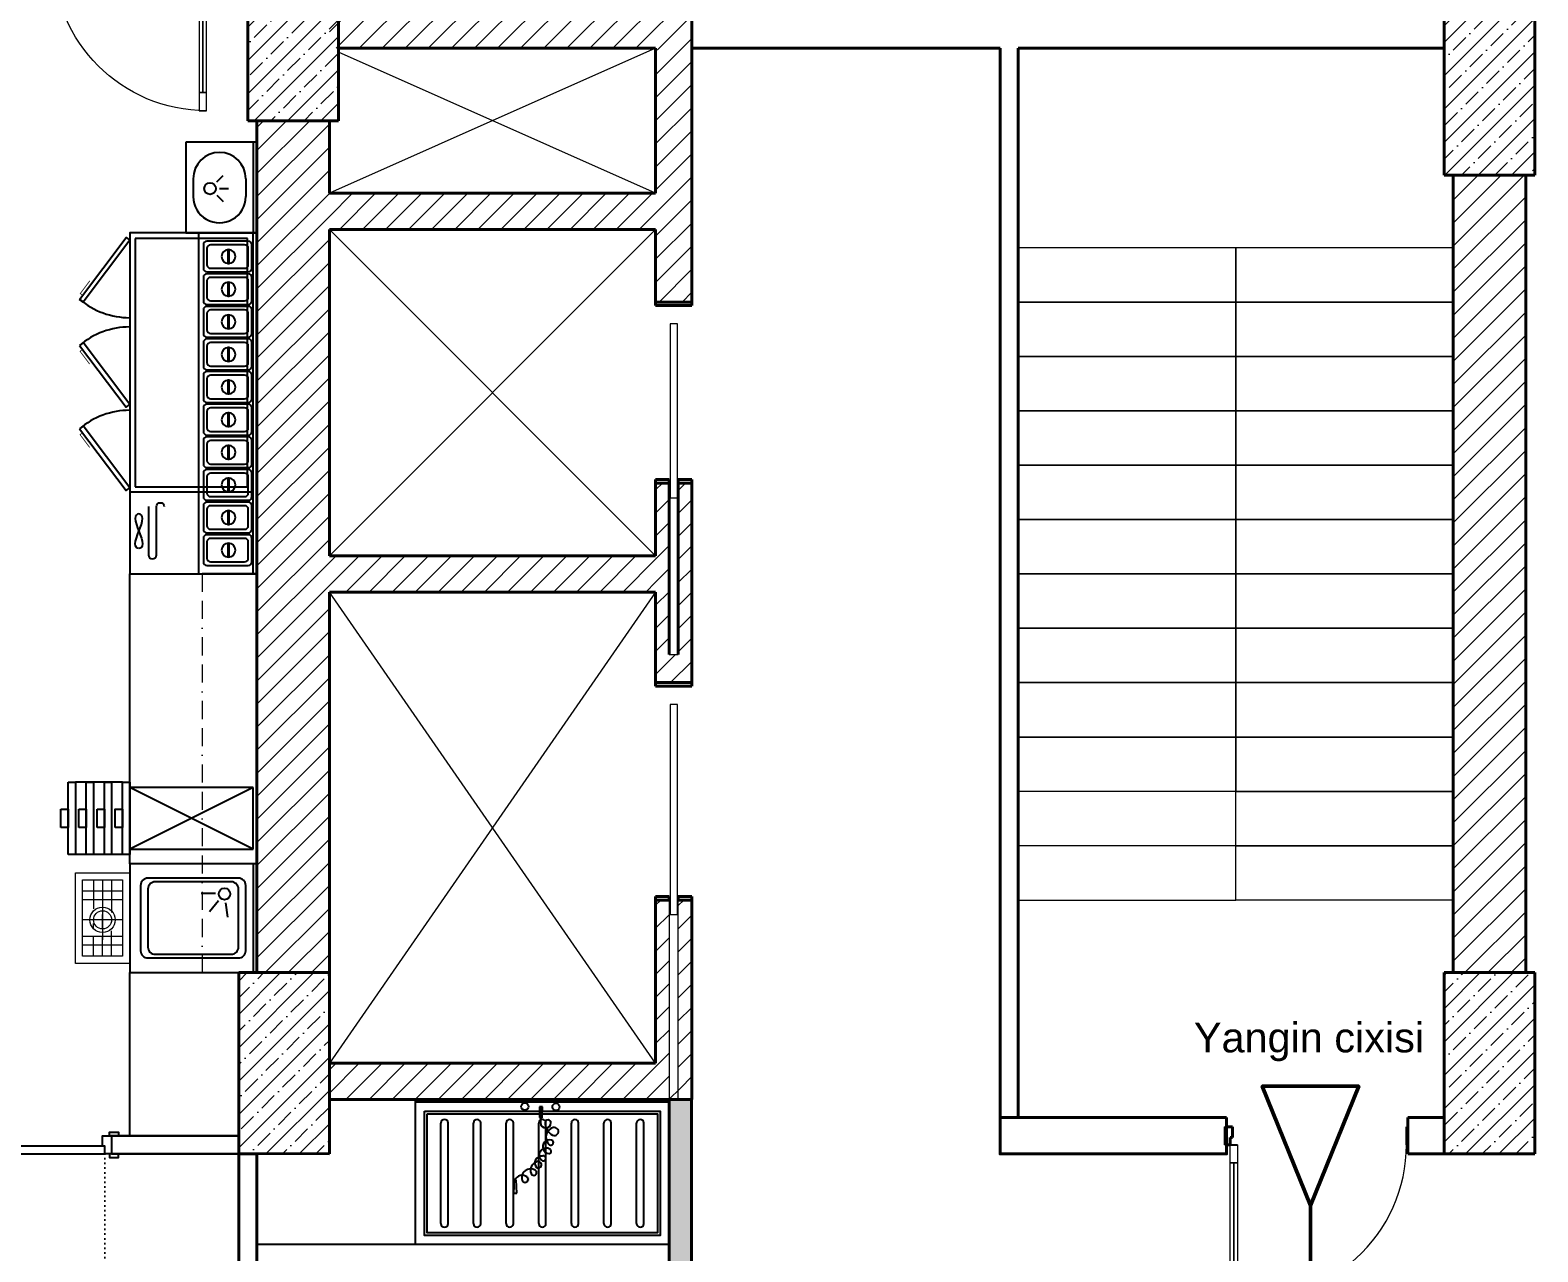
# Model space of a CAD drawing. Header units: millimetres. Extents: x 1531071 to 1560283, y -701792 to -691067.
# Drawn here: x 1555642 to 1556474, y -700274 to -699600 of the extents above; entities that cross this region are included whole.
import ezdxf
from ezdxf.enums import TextEntityAlignment as Align

# ---------------------------------------------------------------- set-up
doc = ezdxf.new("R2010")
doc.units = ezdxf.units.MM
doc.header["$LTSCALE"] = 20
doc.header["$MEASUREMENT"] = 0
for name, pattern in [('BORDER', [1.75, 0.5, -0.25, 0.5, -0.25, 0, -0.25]), ('DASHED', [19.05, 12.7, -6.35]), ('DASHED2', [9.525, 6.35, -3.175]), ('DOT2', [0.125, 0, -0.125]), ('HIDDEN2', [4.7625, 3.175, -1.5875])]:
    doc.linetypes.add(name, pattern=pattern)
for name, color, linetype, lineweight in [('-DWG_ANA_1', 7, 'BORDER', 0), ('0_Ном._пера__5', 5, 'Continuous', 0), ('BL-G', 102, 'Continuous', 0), ('GRC-Ekipman', 4, 'Continuous', 25), ('RAZMERI', 251, 'Continuous', 5), ('wall ext', 30, 'Continuous', 30), ('yerizg-a', 7, 'Continuous', 15), ('yerizg-b', 7, 'Continuous', 9), ('YRNO', 7, 'Continuous', 0)]:
    doc.layers.add(name, color=color, linetype=linetype, lineweight=lineweight)
for name, color, linetype in [('Kıtc-002 Çizgi', 7, 'Continuous'), ('Kıtc-003 Kapı', 3, 'Continuous'), ('set altı dolap', 92, 'Continuous'), ('SOŞUK ODA PANELİ', 4, 'Continuous')]:
    doc.layers.add(name, color=color, linetype=linetype)
for name, color, linetype, lineweight, true_color in [('Двери ArchiCAD_Ном._пера__23', 7, 'Continuous', 40, 0xff6600), ('Двери ArchiCAD_Ном._пера__3', 7, 'Continuous', 20, 0xff6600), ('Двери ArchiCAD_Ном._пера__47', 7, 'Continuous', 25, 0x373737), ('Конструктив - Колонны_Ном._пера__202', 7, 'Continuous', 0, 0x38637a), ('Конструктив - Колонны_Ном._пера__28', 7, 'Continuous', 40, 0xffe4e1), ('Конструктив - Перегородки_Ном._пера__3', 7, 'Continuous', 20, 0xff6600), ('Конструктив - Перегородки_Ном._пера__47', 7, 'Continuous', 25, 0x373737), ('Окна ArchiCAD_Ном._пера__3', 7, 'Continuous', 20, 0xff6600)]:
    doc.layers.add(name, color=color, linetype=linetype, lineweight=lineweight, true_color=true_color)
doc.styles.add('Romans', font='romans.shx')
doc.styles.add('СГЕНЕРИР_СТИЛЬ_1', font='arial.ttf')
pattern_1 = [(45, (1547823.123, -706312.456), (-6.363961, 6.363961), [])]
pattern_2 = [(45, (1547823.123, -706312.456), (-9.192388, 9.192388), []), (45, (1547818.527, -706307.86), (-9.192388, 9.192388), [9.75, -3.25, 0, -3.25])]

# ---------------------------------------------------------------- blocks, each defined once
blk = doc.blocks.new('wrrwerw')
at = {"layer": 'wall ext', "color": 0, "lineweight": -3, "ltscale": 0.5}
for points in [[(1482471, -827924.3), (1482471, -827824.3)], [(1483431, -827824.3), (1483471, -827824.3), (1483471, -827824.3), (1483471, -827924.3), (1483403, -827924.3)], [(1483431, -827824.3), (1483471, -827824.3), (1483471, -827924.3), (1483403, -827924.3)]]:
    blk.add_lwpolyline(points, dxfattribs=at)
at = {"layer": 'Двери ArchiCAD_Ном._пера__23', "linetype": 'Continuous'}
for p, q in [((1483431, -827884.3), (1483431, -827824.3)), ((1483431, -827824.3), (1483471, -827824.3)), ((1483471, -827824.3), (1483471, -827924.3)), ((1483443, -827884.3), (1483431, -827884.3)), ((1483443, -827924.3), (1483443, -827884.3)), ((1483471, -827924.3), (1483443, -827924.3))]:
    blk.add_line(p, q, dxfattribs=at)
at = {"layer": 'Двери ArchiCAD_Ном._пера__3', "linetype": 'Continuous'}
for p, q in [((1483403, -827924.3), (1483403, -828024.3)), ((1483443, -827924.3), (1483403, -827924.3)), ((1483443, -828024.3), (1483443, -827924.3)), ((1483403, -828024.3), (1483403, -828668.3)), ((1483423, -828024.3), (1483403, -828024.3)), ((1483403, -828024.3), (1483443, -828024.3)), ((1483423, -828024.3), (1483423, -828668.3)), ((1483443, -828024.3), (1483423, -828024.3)), ((1483423, -828668.3), (1483423, -828024.3)), ((1483423, -828668.3), (1483423, -828024.3)), ((1483443, -828668.3), (1483443, -828024.3)), ((1483403, -828668.3), (1483423, -828668.3)), ((1483443, -828668.3), (1483403, -828668.3)), ((1483403, -828668.3), (1483403, -828768.3)), ((1483423, -828668.3), (1483443, -828668.3)), ((1483443, -828768.3), (1483443, -828668.3)), ((1483403, -828768.3), (1483443, -828768.3))]:
    blk.add_line(p, q, dxfattribs=at)
at = {"layer": 'Двери ArchiCAD_Ном._пера__3', "linetype": 'Continuous', "extrusion": (0, 0, -1)}
blk.add_ellipse((1483315, -827924.3), major_axis=(596.8, 596.8), ratio=1, start_param=2.252304, end_param=3.926991, dxfattribs=at)
at = {"layer": 'Двери ArchiCAD_Ном._пера__47', "linetype": 'Continuous'}
blk.add_line((1483471, -827924.3), (1483471, -827824.3), dxfattribs=at)
blk = doc.blocks.new('Однопольная дверь 17')
at = {"layer": 'Двери ArchiCAD_Ном._пера__23', "linetype": 'Continuous'}
for p, q in [((-422, 0), (-450, 0)), ((-450, 0), (-450, -100)), ((-422, -40), (-422, 0)), ((450, 0), (422, 0)), ((422, 0), (422, -40)), ((450, -100), (450, 0)), ((-410, -40), (-422, -40)), ((-410, -100), (-410, -40)), ((422, -40), (410, -40)), ((410, -40), (410, -100)), ((-450, -100), (-410, -100)), ((410, -100), (450, -100))]:
    blk.add_line(p, q, dxfattribs=at)
at = {"layer": 'Двери ArchiCAD_Ном._пера__3', "linetype": 'Continuous'}
for p, q in [((382, 744), (382, 844)), ((382, 844), (422, 844)), ((422, 844), (422, 744)), ((382, 744), (402, 744)), ((382, 100), (382, 744)), ((422, 744), (382, 744)), ((402, 744), (422, 744)), ((402, 100), (402, 744)), ((402, 744), (402, 100)), ((402, 744), (402, 100)), ((422, 744), (422, 100)), ((402, 100), (382, 100)), ((382, 0), (382, 100)), ((382, 100), (422, 100)), ((422, 100), (402, 100)), ((422, 100), (422, 0)), ((422, 0), (382, 0))]:
    blk.add_line(p, q, dxfattribs=at)
blk.add_arc((422, 0), 844, 90, 180, dxfattribs=at)
at = {"layer": 'Двери ArchiCAD_Ном._пера__47', "linetype": 'Continuous'}
for p, q in [((-450, 0), (-450, -100)), ((450, 0), (450, -100))]:
    blk.add_line(p, q, dxfattribs=at)
blk = doc.blocks.new('A$C72F735DC')
at = {"layer": 'Kıtc-002 Çizgi'}
for p, q in [((188, 95.82), (0, 95.82)), ((155.17, 33.58), (155, 32.84)), ((155.66, 34.22), (155.17, 33.58)), ((156.47, 34.67), (155.66, 34.22)), ((157.62, 34.85), (156.47, 34.67)), ((159.07, 34.67), (157.62, 34.85)), ((160.78, 34.22), (159.07, 34.67)), ((162.64, 33.58), (160.78, 34.22)), ((164.59, 32.84), (162.64, 33.58)), ((164.59, 32.84), (166.54, 33.58)), ((166.54, 33.58), (168.4, 34.22)), ((168.4, 34.22), (170.1, 34.67)), ((170.1, 34.67), (171.56, 34.85)), ((171.56, 34.85), (172.7, 34.67)), ((172.7, 34.67), (173.52, 34.22)), ((173.52, 34.22), (174.01, 33.58)), ((174.01, 33.58), (174.17, 32.84)), ((155, 32.84), (155.17, 32.11)), ((155.17, 32.11), (155.66, 31.47)), ((155.66, 31.47), (156.47, 31.01)), ((156.47, 31.01), (157.62, 30.84)), ((157.62, 30.84), (159.07, 31.01)), ((159.07, 31.01), (160.78, 31.47)), ((160.78, 31.47), (162.64, 32.11)), ((162.64, 32.11), (164.59, 32.84)), ((166.54, 32.11), (164.59, 32.84)), ((168.4, 31.47), (166.54, 32.11)), ((170.1, 31.01), (168.4, 31.47)), ((171.56, 30.84), (170.1, 31.01)), ((172.7, 31.01), (171.56, 30.84)), ((173.52, 31.47), (172.7, 31.01)), ((174.01, 32.11), (173.52, 31.47)), ((174.17, 32.84), (174.01, 32.11))]:
    blk.add_line(p, q, dxfattribs=at)
for points in [[(188, 27.82), (188, 97.82), (0, 97.82), (0, 27.82)], [(36.69, 0.15), (2.46, 25.76), (4, 27.82), (38.23, 2.2)], [(62.06, 0), (96.17, 25.77), (94.62, 27.82), (60.51, 2.05)], [(108.04, 0), (142.15, 25.77), (140.6, 27.82), (106.49, 2.05)]]:
    blk.add_lwpolyline(points, close=True, dxfattribs=at)
at = {"layer": 'Kıtc-002 Çizgi', "linetype": 'DASHED'}
blk.add_lwpolyline([(140, 92.82), (3, 92.82), (3, 30.82), (140, 30.82)], close=True, dxfattribs=at)
at = {"layer": 'Kıtc-002 Çizgi'}
blk.add_lwpolyline([(143, 95.82), (143, 27.82)], dxfattribs=at)
for points in [[(177.67, 42.5), (151, 42.5, -1), (151, 46.84)], [(151, 38.15), (177.67, 38.15, 1), (177.67, 42.5)]]:
    blk.add_lwpolyline(points, format="xyb", dxfattribs=at)
at = {"layer": 'Kıtc-002 Çizgi', "const_width": 0.427}
for points in [[(34.44, 1.84), (33.45, 0.51), (27.79, 4.74), (26.35, 5.83)], [(64.3, 1.7), (65.3, 0.38), (70.93, 4.63), (72.38, 5.72)], [(110.28, 1.7), (111.28, 0.38), (116.91, 4.63), (118.36, 5.72)]]:
    blk.add_lwpolyline(points, dxfattribs=at)
at = {"layer": 'Kıtc-002 Çizgi'}
for centre, start, end in [((4, 27.82), 319.75503, 0), ((94.62, 27.82), 180, 220.50921), ((140.6, 27.82), 180, 220.50921)]:
    blk.add_arc(centre, 42.75, start, end, dxfattribs=at)
blk = doc.blocks.new('A$C01E77913')
at = {"layer": 'Kıtc-002 Çizgi'}
for points in [[(2, 26.8), (15, 26.8, -0.414214), (17, 24.8), (17, 2, -0.414214), (15, 0), (2, 0, -0.414214), (0, 2), (0, 24.8, -0.414214)], [(4, 24.8), (13, 24.8, -0.414214), (15, 22.8), (15, 4, -0.414214), (13, 2), (4, 2, -0.414214), (2, 4), (2, 22.8, -0.414214)]]:
    blk.add_lwpolyline(points, format="xyb", close=True, dxfattribs=at)
blk.add_lwpolyline([(4.71, 14.27), (12.21, 14.27), (12.21, 13.52), (4.71, 13.52)], close=True, dxfattribs=at)
blk.add_circle((8.46, 13.87), 3.82, dxfattribs=at)
blk = doc.blocks.new('A$C65911684')
at = {"layer": 'Kıtc-002 Çizgi'}
blk.add_lwpolyline([(188.01, 32), (0, 32), (0, 0), (188.01, 0)], close=True, dxfattribs=at)
at = {"layer": 'Kıtc-002 Çizgi', "xscale": -1}
for p in [(21.5, 2.6), (39.5, 2.6), (57.5, 2.6), (75.5, 2.6), (93.5, 2.6), (111.5, 2.6), (129.5, 2.6), (147.5, 2.6), (165.5, 2.6), (183.5, 2.6)]:
    blk.add_blockref('A$C01E77913', p, dxfattribs=at)
blk = doc.blocks.new('A$C16284146')
at = {"layer": 'Kıtc-002 Çizgi'}
for p, q in [((21.66, 52.76), (29.47, 53.87)), ((16.52, 47.29), (16.52, 39.4)), ((20.43, 48.95), (26.53, 43.94))]:
    blk.add_line(p, q, dxfattribs=at)
for points in [[(0, 0), (60, 0), (60, 70), (0, 70)], [(0, 68), (60, 68), (60, 70), (0, 70)]]:
    blk.add_lwpolyline(points, close=True, dxfattribs=at)
for points in [[(12, 6), (48, 6, 0.414214), (52, 10), (52, 60, 0.414214), (48, 64), (12, 64, 0.414214), (8, 60), (8, 10, 0.414214)], [(14, 10), (46, 10, 0.414214), (50, 14), (50, 56, 0.414214), (46, 60), (14, 60, 0.414214), (10, 56), (10, 14, 0.414214)]]:
    blk.add_lwpolyline(points, format="xyb", close=True, dxfattribs=at)
blk.add_circle((16.71, 52.26), 3.19, dxfattribs=at)
blk = doc.blocks.new('A$C098E0CC9')
at = {"layer": 'Kıtc-002 Çizgi', "color": 254, "linetype": 'DASHED'}
for p, q in [((8, 76), (42, 8)), ((42, 76), (8, 8))]:
    blk.add_line(p, q, dxfattribs=at)
at = {"layer": 'Kıtc-002 Çizgi'}
for points in [[(0, 8), (160, 8), (160, 78), (0, 78)], [(5, 4), (45, 4), (45, 8), (5, 8)], [(20, 0), (30, 0), (30, 4), (20, 4)]]:
    blk.add_lwpolyline(points, close=True, dxfattribs=at)
at = {"layer": 'Kıtc-002 Çizgi', "color": 254, "linetype": 'DASHED'}
blk.add_lwpolyline([(42, 8), (8, 8), (8, 76), (42, 76)], close=True, dxfattribs=at)
blk = doc.blocks.new('A$C27851754')
at = {"layer": 'Kıtc-002 Çizgi', "linetype": 'HIDDEN2'}
for p, q in [((5, 34), (5, 8)), ((45, 34), (45, 8))]:
    blk.add_line(p, q, dxfattribs=at)
for points in [[(5, 34), (45, 34), (45, 38), (5, 38)], [(20, 30), (30, 30), (30, 34), (20, 34)], [(5, 24), (45, 24), (45, 28), (5, 28)], [(5, 14), (45, 14), (45, 18), (5, 18)], [(20, 20), (30, 20), (30, 24), (20, 24)], [(20, 10), (30, 10), (30, 14), (20, 14)], [(5, 4), (45, 4), (45, 8), (5, 8)], [(20, 0), (30, 0), (30, 4), (20, 4)]]:
    blk.add_lwpolyline(points, close=True, dxfattribs=at)
at = {"layer": 'set altı dolap'}
blk.add_blockref('A$C098E0CC9', (0, 30), dxfattribs=at)
blk = doc.blocks.new('KAPI100')
at = {"layer": 'Kıtc-003 Kapı', "linetype": 'DOT2'}
blk.add_line((1537635.34, -695912.91, 0), (1537635.34, -695820.31, 0), dxfattribs=at)
at = {"layer": 'Kıtc-003 Kapı', "elevation": 0}
for points in [[(1537627.84, -695912.91), (1537632.84, -695912.91), (1537632.84, -695910.91), (1537627.84, -695910.91)], [(1537635.34, -695917.11), (1537727.94, -695917.11), (1537727.94, -695912.91), (1537635.34, -695912.91)], [(1537735.44, -695912.91), (1537730.44, -695912.91), (1537730.44, -695910.91), (1537735.44, -695910.91)], [(1537627.84, -695922.91), (1537632.84, -695922.91), (1537632.84, -695924.91), (1537627.84, -695924.91)], [(1537735.44, -695922.91), (1537730.44, -695922.91), (1537730.44, -695924.91), (1537735.44, -695924.91)]]:
    blk.add_lwpolyline(points, close=True, dxfattribs=at)
for points in [[(1537631.64, -695912.91), (1537635.34, -695912.91), (1537635.34, -695917.11), (1537636.64, -695917.11), (1537636.64, -695922.91), (1537631.64, -695922.91), (1537631.64, -695912.91)], [(1537731.64, -695912.91), (1537727.94, -695912.91), (1537727.94, -695917.11), (1537726.64, -695917.11), (1537726.64, -695922.91), (1537731.64, -695922.91), (1537731.64, -695912.91)]]:
    blk.add_lwpolyline(points, dxfattribs=at)
at = {"layer": 'Kıtc-003 Kapı', "linetype": 'DOT2'}
blk.add_arc((1537635.34, -695912.91, 0), 92.6, 360, 90, dxfattribs=at)
blk = doc.blocks.new('Y-SIFON')
at = {"layer": 'yerizg-a', "color": 0, "linetype": 'Continuous'}
blk.add_circle((0, 0), 7, dxfattribs=at)
at = {"layer": 'yerizg-b', "color": 0, "linetype": 'DASHED2'}
for points in [[(0, 11), (0, -11)], [(-11, 0), (11, 0)]]:
    blk.add_lwpolyline(points, dxfattribs=at)
blk = doc.blocks.new('50')
at = {"layer": 'BL-G', "linetype": 'Continuous', "ltscale": 5}
for p, q in [((1558162.75, -697475.88), (1558162.75, -697453.88)), ((1558167.75, -697453.88), (1558167.75, -697475.88)), ((1558187.75, -697475.88), (1558187.75, -697453.88)), ((1558192.75, -697453.88), (1558192.75, -697475.88)), ((1558156.75, -697459.88), (1558167.75, -697459.88)), ((1558171.85, -697459.88), (1558174.75, -697459.88)), ((1558198.75, -697459.88), (1558182.75, -697459.88)), ((1558156.75, -697464.88), (1558167.75, -697464.88)), ((1558156.75, -697469.88), (1558170.75, -697469.88)), ((1558171.75, -697464.88), (1558179.75, -697464.88)), ((1558198.75, -697464.88), (1558175.75, -697464.88)), ((1558198.75, -697469.88), (1558180.75, -697469.88))]:
    blk.add_line(p, q, dxfattribs=at)
for points in [[(1558202.75, -697479.88), (1558152.75, -697479.88), (1558152.75, -697449.88), (1558202.75, -697449.88)], [(1558198.75, -697475.88), (1558156.75, -697475.88), (1558156.75, -697453.88), (1558198.75, -697453.88)]]:
    blk.add_lwpolyline(points, close=True, dxfattribs=at)
blk.add_circle((1558176.75, -697464.88), 5, dxfattribs=at)
at = {"layer": 'BL-G', "linetype": 'Continuous', "ltscale": 5, "rotation": 180}
blk.add_blockref('Y-SIFON', (1558176.75, -697464.88), dxfattribs=at)
at = {"layer": 'YRNO', "linetype": 'Continuous', "style": 'Romans', "width": 0.8}
blk.add_attdef('YRNO', text='', height=10, rotation=180, dxfattribs=at).set_placement((1558169.75, -697439.88), align=Align.MIDDLE)
blk = doc.blocks.new('K.Y.EVY.SPREY Ü.140-80')
h = blk.add_hatch(color=149)
h.paths.add_polyline_path([(58.7, -41.8, -0.025454), (58.86, -41.28, 0.278063), (54.82, -44.18), (55.28, -44.38, -0.265675)])
h.paths.add_polyline_path([(59.4, -41.27, 0.028094), (58.86, -41.28, 0.025454), (58.7, -41.8, -0.030609), (59.22, -41.77, -0.027259)])
h.paths.add_polyline_path([(59.4, -41.27, 0.027259), (59.22, -41.77, -0.171751), (61.94, -42.72), (61.94, -42.72), (61.94, -42.72, -1.347305), (59.26, -44.55, -0.147228), (59.22, -41.77, 0.030609), (58.7, -41.8, 0.138731), (58.79, -44.7, 1.347306), (62.25, -42.33, 0.162476)])
h.paths.add_polyline_path([(66.5, -39.04), (66.77, -38.62, 0.483116), (58.86, -41.28, -0.028094), (59.4, -41.27, -0.470681)])
at = {"color": 149}
for p, q in [((68.44, -4.12), (68.39, -10.03)), ((68.44, -4.12), (68.39, -10.03)), ((70, -4.14), (68.44, -4.12)), ((70, -4.14), (68.44, -4.12)), ((69.1, -4.14), (69.01, -12.78)), ((69.94, -10.05), (70, -4.14)), ((69.94, -10.05), (70, -4.14)), ((68.39, -10.03), (69.94, -10.05)), ((68.39, -10.03), (69.94, -10.05)), ((54.51, -44.38), (54.04, -51.68)), ((54.51, -44.38), (54.04, -51.68)), ((55.58, -44.39), (54.51, -44.38)), ((55.58, -44.39), (54.51, -44.38)), ((55.9, -51.7), (55.58, -44.39)), ((55.9, -51.7), (55.58, -44.39)), ((54.04, -51.68), (55.9, -51.7))]:
    blk.add_line(p, q, dxfattribs=at)
at = {"color": 251}
for p, q in [((14, -68.5), (14, -13)), ((18, -68.5), (18, -13)), ((32, -68.5), (32, -13)), ((36, -68.5), (36, -13)), ((50, -68.5), (50, -13)), ((54, -68.5), (54, -13)), ((68, -68.5), (68, -13)), ((72, -68.5), (72, -13)), ((86, -68.5), (86, -13)), ((90, -68.5), (90, -13)), ((104, -68.5), (104, -13)), ((108, -68.5), (108, -13)), ((122, -68.5), (122, -13)), ((126, -68.5), (126, -13))]:
    blk.add_line(p, q, dxfattribs=at)
for points in [[(0, 0), (140, 0), (140, -1.5), (0, -1.5)], [(0, 0), (140, 0), (140, -80), (0, -80)], [(5, -6.5), (135, -6.5), (135, -75), (5, -75)], [(6.5, -8), (133.5, -8), (133.5, -73.5), (6.5, -73.5)]]:
    blk.add_lwpolyline(points, close=True)
at = {"color": 149}
for centre in [(60.36, -3.92), (77.51, -4.09)]:
    blk.add_circle(centre, 1.99, dxfattribs=at)
at = {"color": 251}
for centre, start, end in [((16, -13), 0, 180), ((34, -13), 0, 180), ((52, -13), 0, 180), ((70, -13), 0, 180), ((88, -13), 0, 180), ((106, -13), 0, 180), ((124, -13), 0, 180), ((16, -68.5), 180, 0), ((34, -68.5), 180, 0), ((52, -68.5), 180, 0), ((70, -68.5), 180, 0), ((88, -68.5), 180, 0), ((106, -68.5), 180, 0), ((124, -68.5), 180, 0)]:
    blk.add_arc(centre, 2, start, end, dxfattribs=at)
at = {"color": 149}
for centre, radius, start, end in [((71.87, -12.81), 2.86, 179.43001, 359.43001), ((73.13, -12.82), 1.6, 359.43001, 179.43001), ((79.17, -12.88), 7.64, 179.43001, 242.03458), ((77.53, -20.83), 5.53, 105.76632, 225.7833), ((76.64, -17.65), 2.23, 242.03458, 105.76632), ((74.04, -26.08), 3.8, 74.94983, 261.67628), ((74.66, -23.77), 1.41, 225.7833, 74.94983), ((69.63, -35.02), 3.77, 86.01564, 220.67721), ((72.11, -30.62), 3.83, 52.40892, 229.11119), ((70.5, -32.49), 1.37, 229.11119, 116.32433), ((73.68, -28.59), 1.26, 261.67628, 52.40892), ((63.46, -43.12), 4.83, 57.01034, 197.57947), ((68.46, -39.14), 4.98, 103.11986, 200.77428), ((65.25, -40.36), 1.54, 200.77428, 57.01034), ((67.73, -36.01), 1.76, 236.80878, 103.11986), ((58.83, -46.11), 4.31, 51.245, 156.7533), ((60.47, -44.07), 1.7, 197.57947, 51.245)]:
    blk.add_arc(centre, radius, start, end, dxfattribs=at)
blk.add_solid([(69.94, -10.05), (68.39, -10.03), (70, -4.14), (68.44, -4.12)], dxfattribs=at)
blk = doc.blocks.new('A$C23AD12AD')
at = {"layer": 'Kıtc-002 Çizgi'}
for p, q in [((0, 39), (50, 39)), ((0, 37), (50, 37)), ((20.08, 33), (29.92, 33)), ((21.86, 16.96), (18.33, 20.5)), ((25.53, 18.48), (25.53, 23.48)), ((29.2, 16.96), (32.74, 20.5)), ((0, 0), (50, 0)), ((20.08, 4), (29.92, 4))]:
    blk.add_line(p, q, dxfattribs=at)
blk.add_lwpolyline([(0, 0), (50, 0), (50, 39), (0, 39)], close=True, dxfattribs=at)
blk.add_circle((25.53, 13.29), 3.19, dxfattribs=at)
for centre, start, end in [((20.08, 18.5), 90, 270), ((29.92, 18.5), 270, 90)]:
    blk.add_arc(centre, 14.5, start, end, dxfattribs=at)

msp = doc.modelspace()

# ---------------------------------------------------------------- hatches: boundary and pattern name
at = {"lineweight": 30, "ltscale": 0.5}
h = msp.add_hatch(dxfattribs=at)
h.set_pattern_fill('ANSI36', color=0, style=0)
h.set_pattern_definition([(45, (1555810.36304, -700568.10244), (0.066291261, 0.243067956), [0.3125, -0.0625, 0, -0.0625])])
h.paths.add_polyline_path([(1555994.5, -700557.88), (1554699.71, -700557.61), (1555742, -700581.54), (1556007, -700583.72), (1556007.08, -700190.21), (1555994.58, -700190.21)])
at = {"layer": 'Конструктив - Колонны_Ном._пера__202', "linetype": 'Continuous'}
h = msp.add_hatch(dxfattribs=at)
h.set_pattern_fill('ЖЕЛЕЗОБЕТОН__ГОСТ_', color=1, scale=0.1, style=0, pattern_type=2)
h.set_pattern_definition([(45, (1547828.123, -706282.456), (-9.192388, 9.192388), []), (45, (1547823.527, -706277.86), (-9.192388, 9.192388), [9.75, -3.25, 0, -3.25])])
h.paths.add_polyline_path([(1555762.21, -699650.21), (1555812.21, -699650.21), (1555812.21, -699540.21), (1555762.21, -699540.21)])
h = msp.add_hatch(dxfattribs=at)
h.set_pattern_fill('БЛОКИ_ЭФФЕКТИВНЫЕ', color=1, scale=0.1, style=0, pattern_type=2)
h.set_pattern_definition(pattern_1)
h.paths.add_polyline_path([(1556007.21, -699580.21), (1555807.21, -699580.21), (1555807.21, -699610.21), (1556007.21, -699610.21)])
h = msp.add_hatch(dxfattribs=at)
h.set_pattern_fill('ЖЕЛЕЗОБЕТОН__ГОСТ_', color=1, scale=0.1, style=0, pattern_type=2)
h.set_pattern_definition(pattern_2)
h.paths.add_polyline_path([(1556422.21, -699680.21), (1556472.21, -699680.21), (1556472.21, -699580.21), (1556422.21, -699580.21)])
h = msp.add_hatch(dxfattribs=at)
h.set_pattern_fill('БЛОКИ_ЭФФЕКТИВНЫЕ', color=1, scale=0.1, style=0, pattern_type=2)
h.set_pattern_definition(pattern_1)
h.paths.add_polyline_path([(1556007.21, -699610.21), (1555987.21, -699610.21), (1555987.21, -699750.21), (1556007.21, -699750.21)])
h = msp.add_hatch(dxfattribs=at)
h.set_pattern_fill('БЛОКИ_ЭФФЕКТИВНЫЕ', color=1, scale=0.1, style=0, pattern_type=2)
h.set_pattern_definition(pattern_1)
h.paths.add_polyline_path([(1555807.21, -699650.21), (1555767.21, -699650.21), (1555767.21, -700120.21), (1555807.21, -700120.21)])
h = msp.add_hatch(dxfattribs=at)
h.set_pattern_fill('БЛОКИ_ЭФФЕКТИВНЫЕ', color=1, scale=0.1, style=0, pattern_type=2)
h.set_pattern_definition(pattern_1)
h.paths.add_polyline_path([(1556427.21, -699680.21), (1556427.21, -700120.21), (1556467.21, -700120.21), (1556467.21, -699680.21)])
h = msp.add_hatch(dxfattribs=at)
h.set_pattern_fill('БЛОКИ_ЭФФЕКТИВНЫЕ', color=1, scale=0.1, style=0, pattern_type=2)
h.set_pattern_definition(pattern_1)
h.paths.add_polyline_path([(1555987.21, -699690.21), (1555807.21, -699690.21), (1555807.21, -699710.21), (1555987.21, -699710.21)])
h = msp.add_hatch(dxfattribs=at)
h.set_pattern_fill('БЛОКИ_ЭФФЕКТИВНЫЕ', color=1, scale=0.1, style=0, pattern_type=2)
h.set_pattern_definition(pattern_1)
h.paths.add_polyline_path([(1555987.21, -699960.21), (1556007.21, -699960.21), (1556007.21, -699850.21), (1555999.71, -699850.21), (1555999.71, -699944.71), (1555994.71, -699944.71), (1555994.71, -699850.21), (1555987.21, -699850.21)])
h = msp.add_hatch(dxfattribs=at)
h.set_pattern_fill('БЛОКИ_ЭФФЕКТИВНЫЕ', color=1, scale=0.1, style=0, pattern_type=2)
h.set_pattern_definition(pattern_1)
h.paths.add_polyline_path([(1555987.21, -699890.21), (1555807.21, -699890.21), (1555807.21, -699910.21), (1555987.21, -699910.21)])
h = msp.add_hatch(dxfattribs=at)
h.set_pattern_fill('БЛОКИ_ЭФФЕКТИВНЫЕ', color=1, scale=0.1, style=0, pattern_type=2)
h.set_pattern_definition(pattern_1)
h.paths.add_polyline_path([(1555994.71, -700080.21), (1555987.21, -700080.21), (1555987.21, -700170.21), (1555994.71, -700177.71)])
h = msp.add_hatch(dxfattribs=at)
h.set_pattern_fill('БЛОКИ_ЭФФЕКТИВНЫЕ', color=1, scale=0.1, style=0, pattern_type=2)
h.set_pattern_definition(pattern_1)
h.paths.add_polyline_path([(1556007.21, -700080.21), (1555999.71, -700080.21), (1555999.71, -700182.71), (1556007.21, -700190.21)])
h = msp.add_hatch(dxfattribs=at)
h.set_pattern_fill('ЖЕЛЕЗОБЕТОН__ГОСТ_', color=1, scale=0.1, style=0, pattern_type=2)
h.set_pattern_definition(pattern_2)
h.paths.add_polyline_path([(1555757.21, -700220.21), (1555807.21, -700220.21), (1555807.21, -700120.21), (1555757.21, -700120.21)])
h = msp.add_hatch(dxfattribs=at)
h.set_pattern_fill('ЖЕЛЕЗОБЕТОН__ГОСТ_', color=1, scale=0.1, style=0, pattern_type=2)
h.set_pattern_definition(pattern_2)
h.paths.add_polyline_path([(1556422.21, -700220.21), (1556472.21, -700220.21), (1556472.21, -700120.21), (1556422.21, -700120.21)])
h = msp.add_hatch(dxfattribs=at)
h.set_pattern_fill('БЛОКИ_ЭФФЕКТИВНЫЕ', color=1, scale=0.1, style=0, pattern_type=2)
h.set_pattern_definition(pattern_1)
h.paths.add_polyline_path([(1555807.21, -700190.21), (1556007.21, -700190.21), (1555987.21, -700170.21), (1555807.21, -700170.21)])

# ---------------------------------------------------------------- linework, layer by layer
at = {"layer": '-DWG_ANA_1', "color": 0}
msp.add_line((1555737.08, -699900.1), (1555737.08, -700120.1), dxfattribs=at)
at = {"layer": '0_Ном._пера__5', "color": 0, "linetype": 'Continuous'}
for p, q in [((1555987.21, -699610.21), (1555807.21, -699690.21)), ((1555987.21, -699690.21), (1555812.21, -699612.43)), ((1555987.21, -699710.21), (1555807.21, -699890.21)), ((1555987.21, -699890.21), (1555807.21, -699710.21)), ((1556187.21, -699720.21), (1556307.21, -699720.21)), ((1556187.21, -699720.21), (1556427.21, -699720.21)), ((1556307.21, -699720.21), (1556307.21, -699750.21)), ((1556307.21, -699750.21), (1556307.21, -699720.21)), ((1556307.21, -699720.21), (1556427.21, -699720.21)), ((1556187.21, -699750.21), (1556307.21, -699750.21)), ((1556307.21, -699750.21), (1556187.21, -699750.21)), ((1556307.21, -699750.21), (1556307.21, -699780.21)), ((1556307.21, -699780.21), (1556307.21, -699750.21)), ((1556307.21, -699750.21), (1556427.21, -699750.21)), ((1556427.21, -699750.21), (1556307.21, -699750.21)), ((1556187.21, -699780.21), (1556307.21, -699780.21)), ((1556307.21, -699780.21), (1556187.21, -699780.21)), ((1556307.21, -699780.21), (1556307.21, -699810.21)), ((1556307.21, -699810.21), (1556307.21, -699780.21)), ((1556307.21, -699780.21), (1556427.21, -699780.21)), ((1556427.21, -699780.21), (1556307.21, -699780.21)), ((1556187.21, -699810.21), (1556307.21, -699810.21)), ((1556307.21, -699810.21), (1556187.21, -699810.21)), ((1556307.21, -699810.21), (1556307.21, -699840.21)), ((1556307.21, -699840.21), (1556307.21, -699810.21)), ((1556307.21, -699810.21), (1556427.21, -699810.21)), ((1556427.21, -699810.21), (1556307.21, -699810.21)), ((1556187.21, -699840.21), (1556307.21, -699840.21)), ((1556307.21, -699840.21), (1556187.21, -699840.21)), ((1556307.21, -699840.21), (1556307.21, -699870.21)), ((1556307.21, -699870.21), (1556307.21, -699840.21)), ((1556307.21, -699840.21), (1556427.21, -699840.21)), ((1556427.21, -699840.21), (1556307.21, -699840.21)), ((1556187.21, -699870.21), (1556307.21, -699870.21)), ((1556307.21, -699870.21), (1556187.21, -699870.21)), ((1556307.21, -699870.21), (1556307.21, -699900.21)), ((1556307.21, -699900.21), (1556307.21, -699870.21)), ((1556307.21, -699870.21), (1556427.21, -699870.21)), ((1556427.21, -699870.21), (1556307.21, -699870.21)), ((1556187.21, -699900.21), (1556307.21, -699900.21)), ((1556307.21, -699900.21), (1556187.21, -699900.21)), ((1556307.21, -699900.21), (1556307.21, -699930.21)), ((1556307.21, -699930.21), (1556307.21, -699900.21)), ((1556307.21, -699900.21), (1556427.21, -699900.21)), ((1556427.21, -699900.21), (1556307.21, -699900.21)), ((1555987.21, -699910.21), (1555807.21, -700170.21)), ((1555987.21, -700170.21), (1555807.21, -699910.21)), ((1556187.21, -699930.21), (1556307.21, -699930.21)), ((1556307.21, -699930.21), (1556187.21, -699930.21)), ((1556307.21, -699930.21), (1556307.21, -699960.21)), ((1556307.21, -699960.21), (1556307.21, -699930.21)), ((1556307.21, -699930.21), (1556427.21, -699930.21)), ((1556427.21, -699930.21), (1556307.21, -699930.21)), ((1556187.21, -699960.21), (1556307.21, -699960.21)), ((1556307.21, -699960.21), (1556187.21, -699960.21)), ((1556307.21, -699960.21), (1556307.21, -699990.21)), ((1556307.21, -699990.21), (1556307.21, -699960.21)), ((1556307.21, -699960.21), (1556427.21, -699960.21)), ((1556427.21, -699960.21), (1556307.21, -699960.21)), ((1556187.21, -699990.21), (1556307.21, -699990.21)), ((1556307.21, -699990.21), (1556187.21, -699990.21)), ((1556307.21, -700080.21), (1556307.21, -699990.21)), ((1556307.21, -699990.21), (1556307.21, -700020.21)), ((1556307.21, -700020.21), (1556307.21, -699990.21)), ((1556307.21, -699990.21), (1556427.21, -699990.21)), ((1556427.21, -699990.21), (1556307.21, -699990.21)), ((1556307.21, -700020.21), (1556187.21, -700020.21)), ((1556307.21, -700020.21), (1556427.21, -700020.21)), ((1556427.21, -700020.21), (1556307.21, -700020.21)), ((1556307.21, -700050.21), (1556187.21, -700050.21)), ((1556307.21, -700050.21), (1556427.21, -700050.21)), ((1556427.21, -700050.21), (1556307.21, -700050.21)), ((1556187.21, -700080.21), (1556307.21, -700080.21)), ((1556427.21, -700080.21), (1556307.21, -700080.21))]:
    msp.add_line(p, q, dxfattribs=at)
at = {"layer": 'GRC-Ekipman'}
msp.add_line((1555854.71, -700270.21), (1555767.21, -700270.21), dxfattribs=at)
at = {"layer": 'SOŞUK ODA PANELİ', "color": 0, "lineweight": -3, "ltscale": 0.5}
for p, q in [((1555767.08, -699900.1), (1555737.08, -699900.1)), ((1555764.08, -699900.1), (1555757.08, -699900.1)), ((1555767.08, -699900.1), (1555764.08, -699900.1)), ((1555687.08, -700210.21), (1555757.21, -700210.21)), ((1555697.08, -700210.21), (1555687.08, -700210.21)), ((1555687.08, -700210.21), (1555687.08, -700220.21)), ((1555642.21, -700220.21), (1555657.21, -700220.21)), ((1555687.08, -700220.21), (1555807.21, -700220.21)), ((1555757.21, -700220.21), (1555687.08, -700220.21))]:
    msp.add_line(p, q, dxfattribs=at)
msp.add_lwpolyline([(1555697.08, -700120.1), (1555757.21, -700120.1), (1555757.21, -700210.21), (1555697.08, -700210.21)], close=True, dxfattribs=at)
at = {"layer": 'wall ext', "color": 0, "lineweight": -3, "ltscale": 0.5}
msp.add_lwpolyline([(1556007.08, -700190.21), (1555994.58, -700190.21)], dxfattribs=at)
at = {"layer": 'wall ext', "color": 1, "lineweight": 50, "ltscale": 0.5}
msp.add_lwpolyline([(1556348.51, -700248.75), (1556375.14, -700182.9), (1556321.89, -700182.9), (1556348.51, -700248.75)], close=True, dxfattribs=at)
msp.add_lwpolyline([(1556348.51, -700248.75), (1556348.51, -700416.25), (1557452.91, -700416.25)], dxfattribs=at)
at = {"layer": 'Двери ArchiCAD_Ном._пера__23', "color": 0, "linetype": 'Continuous'}
for p, q in [((1555987.21, -699752.21), (1555987.21, -699750.21)), ((1555987.21, -699750.21), (1556007.21, -699750.21)), ((1556007.21, -699750.21), (1556007.21, -699752.21)), ((1556007.21, -699752.21), (1555987.21, -699752.21)), ((1555987.21, -699850.21), (1555987.21, -699848.21)), ((1555987.21, -699848.21), (1555994.71, -699848.21)), ((1555994.71, -699848.21), (1555994.71, -699850.21)), ((1555999.71, -699850.21), (1555999.71, -699848.21)), ((1555999.71, -699848.21), (1556007.21, -699848.21)), ((1556007.21, -699848.21), (1556007.21, -699850.21)), ((1555994.71, -699850.21), (1555987.21, -699850.21)), ((1556007.21, -699850.21), (1555999.71, -699850.21)), ((1555987.21, -699962.21), (1555987.21, -699960.21)), ((1555987.21, -699960.21), (1556007.21, -699960.21)), ((1556007.21, -699962.21), (1555987.21, -699962.21)), ((1556007.21, -699960.21), (1556007.21, -699962.21)), ((1555987.21, -700080.21), (1555987.21, -700078.21)), ((1555987.21, -700078.21), (1555994.71, -700078.21)), ((1555994.71, -700080.21), (1555987.21, -700080.21)), ((1555994.71, -700078.21), (1555994.71, -700080.21)), ((1555999.71, -700080.21), (1555999.71, -700078.21)), ((1555999.71, -700078.21), (1556007.21, -700078.21)), ((1556007.21, -700080.21), (1555999.71, -700080.21)), ((1556007.21, -700078.21), (1556007.21, -700080.21))]:
    msp.add_line(p, q, dxfattribs=at)
for points in [[(1555994.58, -700190.21), (1555994.5, -700583.06)], [(1556007.08, -700190.21), (1556007, -700583.72)]]:
    msp.add_lwpolyline(points, dxfattribs=at)
msp.add_lwpolyline([(1555757.21, -700220.21), (1555767.21, -700220.21), (1555767.21, -700280.21), (1555757.21, -700280.21)], close=True, dxfattribs=at)
at = {"layer": 'Двери ArchiCAD_Ном._пера__3', "color": 0, "linetype": 'Continuous'}
for p, q in [((1555995.21, -699762.21), (1555995.21, -699858.21)), ((1555999.21, -699762.21), (1555995.21, -699762.21)), ((1555999.21, -699858.21), (1555999.21, -699762.21)), ((1555995.21, -699858.21), (1555999.21, -699858.21)), ((1555995.21, -699972.21), (1555995.21, -700088.21)), ((1555999.21, -699972.21), (1555995.21, -699972.21)), ((1555999.21, -700088.21), (1555999.21, -699972.21)), ((1555995.21, -700088.21), (1555999.21, -700088.21))]:
    msp.add_line(p, q, dxfattribs=at)
at = {"layer": 'Двери ArchiCAD_Ном._пера__47', "color": 0, "linetype": 'Continuous'}
for p, q in [((1556007.21, -699750.21), (1555987.21, -699750.21)), ((1555994.71, -699850.21), (1555987.21, -699850.21)), ((1556007.21, -699850.21), (1555999.71, -699850.21)), ((1556007.21, -699960.21), (1555987.21, -699960.21)), ((1555994.71, -700080.21), (1555987.21, -700080.21)), ((1556007.21, -700080.21), (1555999.71, -700080.21))]:
    msp.add_line(p, q, dxfattribs=at)
at = {"layer": 'Конструктив - Колонны_Ном._пера__28', "color": 0, "linetype": 'Continuous'}
for p, q in [((1555762.21, -699540.21), (1555762.21, -699650.21)), ((1555812.21, -699650.21), (1555812.21, -699540.21)), ((1556422.21, -699580.21), (1556422.21, -699680.21)), ((1556472.21, -699680.21), (1556472.21, -699580.21)), ((1555812.21, -699610.21), (1555987.21, -699610.21)), ((1556177.21, -699610.21), (1556177.21, -699720.21)), ((1556177.21, -700200.21), (1556177.21, -699610.21)), ((1556422.21, -699610.21), (1556187.21, -699610.21)), ((1555762.21, -699650.21), (1555812.21, -699650.21)), ((1556422.21, -699680.21), (1556472.21, -699680.21)), ((1556427.21, -699720.21), (1556427.21, -699680.21)), ((1555807.21, -699710.21), (1555987.21, -699710.21)), ((1556187.21, -699750.21), (1556187.21, -699720.21)), ((1556427.21, -699720.21), (1556427.21, -699750.21)), ((1556187.21, -699780.21), (1556187.21, -699750.21)), ((1556427.21, -699750.21), (1556427.21, -699780.21)), ((1556187.21, -699810.21), (1556187.21, -699780.21)), ((1556427.21, -699780.21), (1556427.21, -699810.21)), ((1556187.21, -699840.21), (1556187.21, -699810.21)), ((1556427.21, -699810.21), (1556427.21, -699840.21)), ((1556187.21, -699870.21), (1556187.21, -699840.21)), ((1556427.21, -699840.21), (1556427.21, -699870.21)), ((1555994.71, -699850.21), (1555994.71, -699944.71)), ((1555999.71, -699944.71), (1555999.71, -699850.21)), ((1556187.21, -699900.21), (1556187.21, -699870.21)), ((1556427.21, -699870.21), (1556427.21, -699900.21)), ((1556187.21, -699930.21), (1556187.21, -699900.21)), ((1556427.21, -699900.21), (1556427.21, -699930.21)), ((1555807.21, -699910.21), (1555987.21, -699910.21)), ((1556187.21, -699960.21), (1556187.21, -699930.21)), ((1556427.21, -699930.21), (1556427.21, -699960.21)), ((1556187.21, -699990.21), (1556187.21, -699960.21)), ((1556427.21, -699960.21), (1556427.21, -699990.21)), ((1556187.21, -700020.21), (1556187.21, -699990.21)), ((1556427.21, -699990.21), (1556427.21, -700020.21)), ((1556427.21, -700020.21), (1556427.21, -700050.21)), ((1555807.21, -700120.21), (1555757.21, -700120.07)), ((1555757.21, -700120.21), (1555757.21, -700220.21)), ((1555807.21, -700220.21), (1555807.21, -700120.21)), ((1556472.21, -700120.21), (1556422.21, -700120.21)), ((1556422.21, -700120.21), (1556422.21, -700220.21)), ((1556472.21, -700220.21), (1556472.21, -700120.21)), ((1556177.21, -700200.21), (1556187.21, -700200.21)), ((1555757.21, -700220.07), (1555807.21, -700220.21)), ((1556422.21, -700220.21), (1556472.21, -700220.21))]:
    msp.add_line(p, q, dxfattribs=at)
at = {"layer": 'Конструктив - Колонны_Ном._пера__28', "color": 0, "linetype": 'Continuous', "flags": 128}
for points in [[(1556007.21, -699750.21), (1556007.21, -699580.21)], [(1555987.21, -699610.21), (1555987.21, -699690.21)], [(1556007.21, -699610.21), (1556177.21, -699610.21)], [(1556187.21, -699610.21), (1556422.21, -699610.21)], [(1556187.21, -700200.21), (1556187.21, -699610.21)], [(1555767.21, -699650.21), (1555767.21, -699920.21)], [(1555807.21, -699690.21), (1555807.21, -699650.21)], [(1556427.21, -699680.21), (1556427.21, -700120.21)], [(1556467.21, -700120.21), (1556467.21, -699680.21)], [(1555987.21, -699690.21), (1555807.21, -699690.21)], [(1555807.21, -699890.21), (1555807.21, -699710.21)], [(1555987.21, -699710.21), (1555987.21, -699750.21)], [(1555987.21, -699850.21), (1555987.21, -699890.21)], [(1556007.21, -699960.21), (1556007.21, -699850.21)], [(1555987.21, -699890.21), (1555807.21, -699890.21)], [(1555807.21, -700120.21), (1555807.21, -699910.21)], [(1555987.21, -699910.21), (1555987.21, -699960.21)], [(1555767.21, -699920.21), (1555767.21, -700120.21)], [(1555987.21, -700080.21), (1555987.21, -700170.21)], [(1556007.21, -700190.21), (1556007.21, -700080.21)], [(1555987.21, -700170.21), (1555807.21, -700170.21)], [(1555807.21, -700190.21), (1556007.21, -700190.21)]]:
    msp.add_lwpolyline(points, dxfattribs=at)
at = {"layer": 'Конструктив - Колонны_Ном._пера__28', "color": 0, "linetype": 'Continuous'}
for points in [[(1556302.21, -700200.23), (1556177.21, -700200.21), (1556177.21, -700220.21), (1556302.21, -700220.23)], [(1556302.21, -700200.23), (1556302.21, -700220.23), (1556302.21, -700220.23)], [(1556402.21, -700220.23), (1556422.21, -700220.21), (1556422.21, -700200.21), (1556402.21, -700200.23)], [(1556402.21, -700200.23), (1556402.21, -700220.23)]]:
    msp.add_lwpolyline(points, dxfattribs=at)
at = {"layer": 'Конструктив - Перегородки_Ном._пера__3', "color": 0, "linetype": 'Continuous'}
for p, q in [((1555994.71, -699944.71), (1555999.71, -699944.71)), ((1555994.71, -700080.21), (1555994.71, -700190.21)), ((1555999.71, -700190.21), (1555999.71, -700080.21))]:
    msp.add_line(p, q, dxfattribs=at)
at = {"layer": 'Конструктив - Перегородки_Ном._пера__47', "color": 0, "linetype": 'Continuous'}
for p, q in [((1556007.21, -699750.21), (1555987.21, -699750.21)), ((1555994.71, -699850.21), (1555987.21, -699850.21)), ((1556007.21, -699850.21), (1555999.71, -699850.21)), ((1556007.21, -699960.21), (1555987.21, -699960.21)), ((1555994.71, -700080.21), (1555987.21, -700080.21)), ((1556007.21, -700080.21), (1555999.71, -700080.21))]:
    msp.add_line(p, q, dxfattribs=at)
at = {"layer": 'Конструктив - Перегородки_Ном._пера__47', "color": 0, "linetype": 'Continuous', "flags": 128}
for points in [[(1555812.21, -699610.21), (1555987.21, -699610.21)], [(1556177.21, -699610.21), (1556177.21, -700200.21)], [(1555807.21, -699710.21), (1555987.21, -699710.21)], [(1555807.21, -699910.21), (1555987.21, -699910.21)]]:
    msp.add_lwpolyline(points, dxfattribs=at)

# ---------------------------------------------------------------- block references
at = {"layer": 'GRC-Ekipman'}
msp.add_blockref('K.Y.EVY.SPREY Ü.140-80', (1555854.71, -700190.21), dxfattribs=at)
at = {"layer": 'Kıtc-002 Çizgi', "rotation": 270}
for name, p in [('A$C23AD12AD', (1555728.08, -699662.1)), ('A$C72F735DC', (1555669.27, -699712.1)), ('A$C65911684', (1555735.08, -699712.1)), ('A$C16284146', (1555697.08, -700060.1))]:
    msp.add_blockref(name, p, dxfattribs=at)
at = {"layer": 'set altı dolap', "xscale": -1, "rotation": 270}
msp.add_blockref('A$C27851754', (1555659.08, -700060.1), dxfattribs=at)
at = {"layer": 'SOŞUK ODA PANELİ', "color": 0, "lineweight": -3, "rotation": 90}
msp.add_blockref('50', (858217.2, -2258267.84), dxfattribs=at)
at = {"layer": 'SOŞUK ODA PANELİ', "color": 0, "lineweight": -3, "ltscale": 0.5, "rotation": 180}
msp.add_blockref('KAPI100', (3093318.72, -1396133.12, 0), dxfattribs=at)
at = {"layer": 'Конструктив - Колонны_Ном._пера__28', "color": 0, "linetype": 'Continuous', "xscale": -0.1, "yscale": 0.1, "zscale": 0.1}
msp.add_blockref('wrrwerw', (1704648.52, -617422.81), dxfattribs=at)
at = {"layer": 'Окна ArchiCAD_Ном._пера__3', "linetype": 'Continuous', "xscale": -0.1, "yscale": 0.1, "zscale": 100, "rotation": 180}
msp.add_blockref('Однопольная дверь 17', (1555697.19, -699560.26), dxfattribs=at)

# ---------------------------------------------------------------- texts
at = {"layer": 'RAZMERI', "color": 1, "style": 'СГЕНЕРИР_СТИЛЬ_1'}
msp.add_text('Yangin cixisi', height=16.3549, dxfattribs=at).set_placement((1556284.16, -700164.21))

doc.saveas('drawing.dxf')
